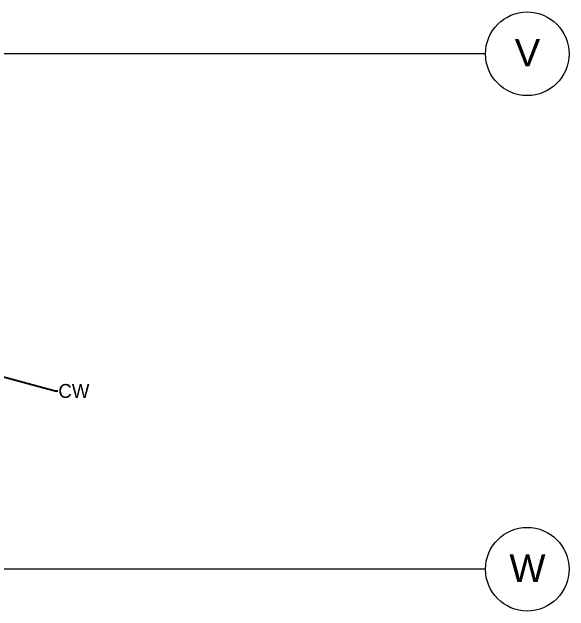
# Model space of a CAD drawing. Header units: inches. Extents: x -3299 to -2250, y -94 to 482.
# Drawn here: x -2330.4 to -2250.4, y 193 to 279 of the extents above; entities that cross this region are included whole.
import ezdxf
from ezdxf import colors
from ezdxf.entities.mleader import LeaderData, LeaderLine
from ezdxf.math import Vec2, Vec3

# ---------------------------------------------------------------- set-up
doc = ezdxf.new("R2010")
doc.units = ezdxf.units.IN
doc.header["$MEASUREMENT"] = 0
doc.layers.add('S-GRID', color=1, linetype='Continuous', lineweight=9)
doc.layers.add('S-GRID-IDEN', color=1, linetype='Continuous', lineweight=13)
doc.styles.add('Arial', font='arial.ttf', dxfattribs={"height": 3.934132})

# ---------------------------------------------------------------- blocks, each defined once
blk = doc.blocks.new('Grid - 3_16_-139788-Copy of ROOF LEVEL')
at = {"layer": 'S-GRID-IDEN'}
blk.add_circle((0, 0), 0.1875, dxfattribs=at)

msp = doc.modelspace()

# ---------------------------------------------------------------- linework, layer by layer
at = {"layer": 'S-GRID'}
for p, q in [((-2262.383, 273), (-3286.996, 273)), ((-2262.383, 199), (-3286.996, 199))]:
    msp.add_line(p, q, dxfattribs=at)

# ---------------------------------------------------------------- block references
at = {"layer": 'S-GRID-IDEN', "xscale": 31.99999999999999, "yscale": 31.99999999999999, "zscale": 31.99999999999999, "rotation": 90}
for p in [(-2256.383, 273), (-2256.383, 199)]:
    msp.add_blockref('Grid - 3_16_-139788-Copy of ROOF LEVEL', p, dxfattribs=at)

# ---------------------------------------------------------------- leaders
ml = msp.add_multileader_mtext('Standard')
ml.set_content('CW', color=256)
ml.set_leader_properties()
ml.build(insert=Vec2(0, 0))
ml.multileader.update_dxf_attribs({"text_right_attachment_type": 6, "dogleg_length": 0.36, "arrow_head_size": 0.18})
ctx = ml.context
ctx.base_point, ctx.char_height, ctx.arrow_head_size, ctx.landing_gap_size, ctx.plane_origin = Vec3(-2323.815, 224.593, 296.95), 2, 0.18, 0.09, Vec3(-2353.623, 232.66, 296.95)
ctx.right_attachment = 6
notes = []
notes.append((ctx, [(0, (1, 1, 0), (-2324.175, 224.593, 296.95), (1, 0), 0.36, [(0, [(-2353.623, 232.66, 296.95)], 0, [])])]))
ctx.mtext.insert, ctx.mtext.flow_direction = Vec3(-2323.725, 225.593, 296.95), 5
for ctx, leaders in notes:
    for number, flags, end, landing, length, lines in leaders:
        leader = LeaderData()
        leader.index, (leader.has_last_leader_line, leader.has_dogleg_vector, leader.attachment_direction) = number, flags
        leader.last_leader_point, leader.dogleg_vector, leader.dogleg_length = Vec3(end), Vec3(landing), length
        for number, points, colour, breaks in lines:
            line = LeaderLine()
            line.index, line.vertices, line.color, line.breaks = number, Vec3.list(points), colors.encode_raw_color(colour), breaks
            leader.lines.append(line)
        ctx.leaders.append(leader)

# ---------------------------------------------------------------- next in the draw order: texts
at = {"layer": 'S-GRID-IDEN', "char_height": 3.934, "attachment_point": 2, "line_spacing_factor": 0.938532, "style": 'Arial', "bg_fill": 3, "box_fill_scale": 1.25, "bg_fill_color": 0, "bg_fill_transparency": 0}
for s, insert, width in [('V', (-2256.35, 275.117), 4.368), ('W', (-2256.35, 201.117), 6.144)]:
    msp.add_mtext(s, dxfattribs=dict(at, insert=insert, width=width))

doc.saveas('drawing.dxf')
